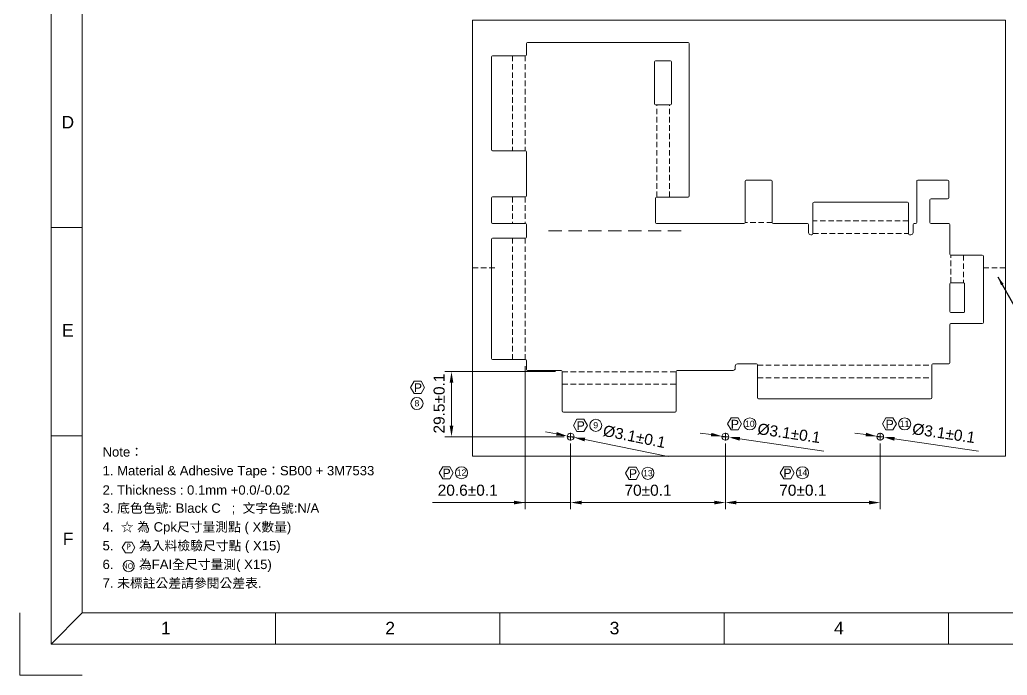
# Model space of a CAD drawing. Header units: inches. Extents: x 2178 to 3018, y 194 to 788.
# Drawn here: x 2178.1 to 2624.7, y 194.2 to 490.9 of the extents above; entities that cross this region are included whole.
import ezdxf
from ezdxf.enums import TextEntityAlignment as Align

# ---------------------------------------------------------------- set-up
doc = ezdxf.new("R2010")
doc.units = ezdxf.units.IN
doc.header["$LTSCALE"] = 5
doc.header["$MEASUREMENT"] = 0
doc.linetypes.add('DASH2', pattern=[0.75, 0.5, -0.25])
doc.linetypes.add('DOT_CENTER', pattern=[14, 12, -1, 0, -1])
doc.layers.get('0').update_dxf_attribs({"lineweight": 0})
doc.layers.get('Defpoints').update_dxf_attribs({"lineweight": 0})
doc.layers.add('1', color=7, linetype='Continuous', lineweight=0)
doc.layers.add('6.FRAME', color=7, linetype='Continuous', lineweight=0)
doc.styles.add('Arial Narrow', font='ARIALN.TTF')
doc.styles.add('ISOCP', font='mingliu.ttc')
doc.styles.get("Standard").update_dxf_attribs({"font": 'ARIALUNI.TTF', "height": 5})
doc.dimstyles.get("Standard").update_dxf_attribs({"dimtxt": 0.18, "dimasz": 0.18, "dimexe": 0.18, "dimexo": 0.0625, "dimgap": 0.09, "dimtad": 0, "dimtih": 1, "dimtoh": 1, "dimdec": 4, "dimzin": 0, "dimdsep": 46, "dimtxsty": 'Standard', "dimcen": 0.09, "dimadec": 0, "dimazin": 0, "dimtfac": 1, "dimtdec": 4, "dimtofl": 0, "dimtmove": 0, "dimatfit": 3, "dimfxl": 0, "dimtolj": 1, "dimtzin": 0, "dimarcsym": 0})
doc.dimstyles.new('複本 Standard', dxfattribs={"dimtxt": 4, "dimasz": 3.5, "dimexe": 2, "dimexo": 2, "dimgap": 1, "dimtad": 1, "dimdec": 1, "dimzin": 0, "dimdsep": 46, "dimtxsty": 'Standard', "dimcen": 0.09, "dimadec": 0, "dimazin": 0, "dimtfac": 1, "dimtdec": 1, "dimtix": 1, "dimtofl": 0, "dimtmove": 1, "dimatfit": 3, "dimfxl": 0, "dimtolj": 1, "dimtzin": 0, "dimarcsym": 0})

# ---------------------------------------------------------------- blocks, each defined once
blk = doc.blocks.new('A$C26A02E95')
at = {"linetype": 'Continuous', "flags": 128}
blk.add_lwpolyline([(6.79, 4.5), (5.56, 6.63), (3.09, 6.63), (1.86, 4.5), (3.09, 2.36), (5.56, 2.36)], close=True, dxfattribs=at)
at = {"color": 0, "linetype": 'Continuous', "style": 'ISOCP'}
blk.add_text('P', height=2.3, dxfattribs=at).set_placement((3.64, 3.69))
blk = doc.blocks.new('ITEM')
at = {"layer": '6.FRAME', "lineweight": 15}
blk.add_circle((0, 0), 2.34, dxfattribs=at)
at = {"layer": '6.FRAME', "lineweight": 15, "style": 'Arial Narrow'}
blk.add_attdef('99', text='', height=2.17, dxfattribs=at).set_placement((0.07, -1.07), align=Align.CENTER)
blk = doc.blocks.new('*D442')
at = {"color": 1}
for p, q in [((2406.65, 334.08), (2406.65, 269.37)), ((2427.25, 299.18), (2427.25, 269.37)), ((2406.65, 272.37), (2364.73, 272.37)), ((2401.65, 272.37), (2396.65, 272.37)), ((2406.65, 272.37), (2427.25, 272.37)), ((2432.25, 272.37), (2437.25, 272.37))]:
    blk.add_line(p, q, dxfattribs=at)
for points in [[(2401.65, 271.54), (2401.65, 273.21), (2406.65, 272.37)], [(2432.25, 273.21), (2432.25, 271.54), (2427.25, 272.37)]]:
    blk.add_solid(points, dxfattribs=at)
at = {"layer": 'Defpoints', "color": 0}
for p in [(2406.65, 337.08), (2427.25, 302.18), (2427.25, 272.37)]:
    blk.add_point(p, dxfattribs=at)
at = {"color": 7, "insert": (2380.69, 277.93), "char_height": 5, "attachment_point": 5}
blk.add_mtext('\\A1;20.6%%p0.1', dxfattribs=at)
blk = doc.blocks.new('*D443')
at = {"color": 1}
for p, q in [((2420.45, 331.68), (2370.37, 331.68)), ((2373.37, 326.68), (2373.37, 307.18)), ((2424.25, 302.18), (2370.37, 302.18))]:
    blk.add_line(p, q, dxfattribs=at)
for points in [[(2374.2, 326.68), (2372.54, 326.68), (2373.37, 331.68)], [(2372.54, 307.18), (2374.2, 307.18), (2373.37, 302.18)]]:
    blk.add_solid(points, dxfattribs=at)
at = {"layer": 'Defpoints', "color": 0}
for p in [(2423.45, 331.68), (2373.37, 302.18), (2427.25, 302.18)]:
    blk.add_point(p, dxfattribs=at)
at = {"color": 7, "insert": (2367.81, 317.18), "char_height": 5, "attachment_point": 5, "rotation": 90}
blk.add_mtext('\\A1;29.5%%p0.1', dxfattribs=at)
blk = doc.blocks.new('*D444')
at = {"color": 1}
for p, q in [((2427.25, 299.18), (2427.25, 269.37)), ((2497.25, 299.18), (2497.25, 269.37)), ((2432.25, 272.37), (2492.25, 272.37))]:
    blk.add_line(p, q, dxfattribs=at)
for points in [[(2432.25, 273.21), (2432.25, 271.54), (2427.25, 272.37)], [(2492.25, 271.54), (2492.25, 273.21), (2497.25, 272.37)]]:
    blk.add_solid(points, dxfattribs=at)
at = {"layer": 'Defpoints', "color": 0}
for p in [(2427.25, 302.18), (2497.25, 302.18), (2497.25, 272.37)]:
    blk.add_point(p, dxfattribs=at)
at = {"color": 7, "insert": (2462.25, 277.93), "char_height": 5, "attachment_point": 5}
blk.add_mtext('\\A1;70%%p0.1', dxfattribs=at)
blk = doc.blocks.new('*D445')
at = {"color": 1}
for p, q in [((2420.83, 303.47), (2415.93, 304.46)), ((2425.73, 302.48), (2428.77, 301.87)), ((2433.67, 300.88), (2471.32, 293.29))]:
    blk.add_line(p, q, dxfattribs=at)
for points in [[(2420.67, 302.65), (2421, 304.29), (2425.73, 302.48)], [(2433.84, 301.7), (2433.51, 300.06), (2428.77, 301.87)]]:
    blk.add_solid(points, dxfattribs=at)
at = {"layer": 'Defpoints', "color": 0}
for p in [(2425.73, 302.48), (2428.77, 301.87)]:
    blk.add_point(p, dxfattribs=at)
at = {"color": 7, "insert": (2456.07, 302.17), "char_height": 5, "attachment_point": 5, "rotation": 348.599}
blk.add_mtext('\\A1;%%c3.1%%p0.1', dxfattribs=at)
blk = doc.blocks.new('*D446')
at = {"color": 1}
for p, q in [((2490.77, 303.13), (2485.82, 303.85)), ((2495.72, 302.4), (2498.79, 301.95)), ((2503.73, 301.22), (2541.73, 295.65))]:
    blk.add_line(p, q, dxfattribs=at)
for points in [[(2490.65, 302.3), (2490.89, 303.95), (2495.72, 302.4)], [(2503.85, 302.05), (2503.61, 300.4), (2498.79, 301.95)]]:
    blk.add_solid(points, dxfattribs=at)
at = {"layer": 'Defpoints', "color": 0}
for p in [(2495.72, 302.4), (2498.79, 301.95)]:
    blk.add_point(p, dxfattribs=at)
at = {"color": 7, "insert": (2526.03, 303.71), "char_height": 5, "attachment_point": 5, "rotation": 351.6558}
blk.add_mtext('\\A1;%%c3.1%%p0.1', dxfattribs=at)
blk = doc.blocks.new('*D447')
at = {"color": 1}
for p, q in [((2560.77, 303.13), (2555.82, 303.85)), ((2565.72, 302.4), (2568.79, 301.95)), ((2573.73, 301.22), (2611.73, 295.65))]:
    blk.add_line(p, q, dxfattribs=at)
for points in [[(2560.65, 302.3), (2560.89, 303.95), (2565.72, 302.4)], [(2573.85, 302.05), (2573.61, 300.4), (2568.79, 301.95)]]:
    blk.add_solid(points, dxfattribs=at)
at = {"layer": 'Defpoints', "color": 0}
for p in [(2565.72, 302.4), (2568.79, 301.95)]:
    blk.add_point(p, dxfattribs=at)
at = {"color": 7, "insert": (2596.03, 303.71), "char_height": 5, "attachment_point": 5, "rotation": 351.6558}
blk.add_mtext('\\A1;%%c3.1%%p0.1', dxfattribs=at)
blk = doc.blocks.new('*D448')
at = {"color": 1}
for p, q in [((2497.25, 299.18), (2497.25, 269.37)), ((2567.25, 299.18), (2567.25, 269.37)), ((2502.25, 272.37), (2562.25, 272.37))]:
    blk.add_line(p, q, dxfattribs=at)
for points in [[(2502.25, 273.21), (2502.25, 271.54), (2497.25, 272.37)], [(2562.25, 271.54), (2562.25, 273.21), (2567.25, 272.37)]]:
    blk.add_solid(points, dxfattribs=at)
at = {"layer": 'Defpoints', "color": 0}
for p in [(2497.25, 302.18), (2567.25, 302.18), (2567.25, 272.37)]:
    blk.add_point(p, dxfattribs=at)
at = {"color": 7, "insert": (2532.25, 277.93), "char_height": 5, "attachment_point": 5}
blk.add_mtext('\\A1;70%%p0.1', dxfattribs=at)

msp = doc.modelspace()

# ---------------------------------------------------------------- linework, layer by layer
for p, q in [((2192.246, 774.053), (2192.246, 208.339)), ((2206.388, 759.91), (2206.388, 222.482)), ((2206.388, 396.92), (2192.246, 396.92)), ((2206.388, 302.644), (2192.246, 302.644)), ((2192.246, 208.339), (2206.388, 222.482)), ((2989.903, 222.482), (2206.388, 222.482)), ((2293.721, 222.482), (2293.721, 208.339)), ((2395.196, 222.482), (2395.196, 208.339)), ((2496.671, 222.482), (2496.671, 208.339)), ((2598.146, 222.482), (2598.146, 208.339)), ((3004.046, 208.339), (2192.246, 208.339))]:
    msp.add_line(p, q)
at = {"color": 7, "linetype": 'Continuous'}
for p, q in [((2382.921, 490.675), (2623.921, 490.675)), ((2382.921, 378.675), (2382.921, 490.675)), ((2623.921, 490.675), (2623.921, 378.675)), ((2407.251, 475.121), (2407.251, 480.175)), ((2407.751, 480.675), (2466.251, 480.675)), ((2466.251, 480.675), (2466.471, 480.675)), ((2466.471, 480.675), (2471.921, 480.675)), ((2471.921, 480.675), (2472.141, 480.675)), ((2480.421, 480.675), (2472.141, 480.675)), ((2480.921, 411.175), (2480.921, 480.175)), ((2391.421, 432.121), (2391.421, 474.121)), ((2391.921, 474.621), (2400.762, 474.621)), ((2400.982, 474.621), (2400.762, 474.621)), ((2400.982, 474.621), (2406.432, 474.621)), ((2406.651, 474.621), (2406.432, 474.621)), ((2406.651, 474.621), (2406.751, 474.621)), ((2465.201, 471.875), (2465.201, 452.875)), ((2466.251, 472.375), (2465.701, 472.375)), ((2466.471, 472.375), (2466.251, 472.375)), ((2471.921, 472.375), (2466.471, 472.375)), ((2472.141, 472.375), (2471.921, 472.375)), ((2472.401, 472.375), (2472.141, 472.375)), ((2472.901, 452.875), (2472.901, 471.875)), ((2465.701, 452.375), (2466.251, 452.375)), ((2466.251, 452.375), (2466.471, 452.375)), ((2466.471, 452.375), (2471.921, 452.375)), ((2471.921, 452.375), (2472.141, 452.375)), ((2472.141, 452.375), (2472.401, 452.375)), ((2400.762, 431.621), (2391.921, 431.621)), ((2400.982, 431.621), (2400.762, 431.621)), ((2406.432, 431.621), (2400.982, 431.621)), ((2406.651, 431.621), (2406.432, 431.621)), ((2406.651, 431.621), (2406.751, 431.621)), ((2407.251, 431.121), (2407.251, 411.244)), ((2506.151, 406.199), (2506.151, 417.865)), ((2506.651, 418.365), (2517.951, 418.365)), ((2518.451, 399.175), (2518.451, 417.865)), ((2583.751, 405.065), (2583.751, 417.865)), ((2597.751, 418.365), (2584.251, 418.365)), ((2598.251, 410.365), (2598.251, 417.865)), ((2391.421, 410.244), (2391.421, 399.244)), ((2400.762, 410.744), (2391.921, 410.744)), ((2400.982, 410.744), (2400.762, 410.744)), ((2406.432, 410.744), (2400.982, 410.744)), ((2406.651, 410.744), (2406.432, 410.744)), ((2406.751, 410.744), (2406.651, 410.744)), ((2465.651, 399.175), (2465.651, 410.175)), ((2466.251, 410.675), (2466.151, 410.675)), ((2466.471, 410.675), (2466.251, 410.675)), ((2471.921, 410.675), (2466.471, 410.675)), ((2472.141, 410.675), (2471.921, 410.675)), ((2472.141, 410.675), (2480.421, 410.675)), ((2536.851, 400.065), (2536.851, 407.865)), ((2537.351, 408.365), (2579.551, 408.365)), ((2580.051, 400.065), (2580.051, 407.865)), ((2589.751, 405.065), (2589.751, 409.365)), ((2590.251, 409.865), (2597.751, 409.865)), ((2506.151, 405.68), (2506.151, 406.199)), ((2506.151, 399.175), (2506.151, 405.68)), ((2583.751, 404.845), (2583.751, 405.065)), ((2583.751, 399.395), (2583.751, 404.845)), ((2589.751, 404.845), (2589.751, 405.065)), ((2589.751, 404.845), (2589.751, 399.395)), ((2391.921, 398.744), (2400.762, 398.744)), ((2400.982, 398.744), (2400.762, 398.744)), ((2406.432, 398.744), (2400.982, 398.744)), ((2406.651, 398.744), (2406.432, 398.744)), ((2406.651, 398.744), (2406.751, 398.744)), ((2407.251, 392.575), (2407.251, 398.244)), ((2505.651, 398.675), (2466.151, 398.675)), ((2534.351, 398.675), (2518.951, 398.675)), ((2534.851, 398.175), (2534.851, 394.575)), ((2536.851, 399.845), (2536.851, 400.065)), ((2536.851, 394.395), (2536.851, 399.845)), ((2580.051, 399.845), (2580.051, 400.065)), ((2580.051, 399.845), (2580.051, 394.395)), ((2582.151, 398.175), (2582.151, 394.575)), ((2583.251, 398.675), (2582.651, 398.675)), ((2583.751, 399.175), (2583.751, 399.395)), ((2589.751, 399.395), (2589.751, 399.175)), ((2590.251, 398.675), (2598.251, 398.675)), ((2598.751, 384.875), (2598.751, 398.175)), ((2536.351, 393.575), (2535.851, 393.575)), ((2536.851, 394.395), (2536.851, 394.175)), ((2536.851, 394.175), (2536.851, 394.075)), ((2580.051, 394.395), (2580.051, 394.175)), ((2580.051, 394.075), (2580.051, 394.175)), ((2581.151, 393.575), (2580.551, 393.575)), ((2391.421, 391.575), (2391.421, 337.575)), ((2400.762, 392.075), (2391.921, 392.075)), ((2400.982, 392.075), (2400.762, 392.075)), ((2406.432, 392.075), (2400.982, 392.075)), ((2406.651, 392.075), (2406.432, 392.075)), ((2406.751, 392.075), (2406.651, 392.075)), ((2599.251, 384.375), (2599.471, 384.375)), ((2599.471, 384.375), (2604.921, 384.375)), ((2605.141, 384.375), (2604.921, 384.375)), ((2605.141, 384.375), (2613.421, 384.375)), ((2613.921, 353.875), (2613.921, 383.875)), ((2382.921, 293.365), (2382.921, 378.675)), ((2623.921, 378.675), (2623.921, 293.365)), ((2598.751, 371.375), (2598.751, 358.875)), ((2599.471, 371.875), (2599.251, 371.875)), ((2603.171, 371.875), (2599.471, 371.875)), ((2603.171, 371.875), (2603.171, 371.865)), ((2604.921, 371.875), (2603.171, 371.875)), ((2604.921, 371.865), (2603.171, 371.865)), ((2604.921, 371.875), (2604.921, 371.865)), ((2605.441, 358.875), (2605.441, 371.375)), ((2599.251, 358.375), (2599.471, 358.375)), ((2603.171, 358.375), (2599.471, 358.375)), ((2603.171, 358.386), (2603.171, 358.375)), ((2604.921, 358.386), (2603.171, 358.386)), ((2604.921, 358.375), (2603.171, 358.375)), ((2604.921, 358.386), (2604.921, 358.375)), ((2598.751, 335.675), (2598.751, 352.875)), ((2599.251, 353.375), (2599.471, 353.375)), ((2599.471, 353.375), (2604.921, 353.375)), ((2605.141, 353.375), (2604.921, 353.375)), ((2605.141, 353.375), (2613.421, 353.375)), ((2391.921, 337.075), (2400.762, 337.075)), ((2400.982, 337.075), (2400.762, 337.075)), ((2406.432, 337.075), (2400.982, 337.075)), ((2406.651, 337.075), (2406.432, 337.075)), ((2406.751, 337.075), (2406.651, 337.075)), ((2407.251, 332.675), (2407.251, 336.575)), ((2511.251, 335.175), (2502.701, 335.175)), ((2598.251, 335.175), (2591.051, 335.175)), ((2422.951, 332.175), (2407.751, 332.175)), ((2423.451, 331.575), (2423.451, 331.675)), ((2423.451, 331.575), (2423.451, 331.355)), ((2423.451, 325.905), (2423.451, 331.355)), ((2474.951, 331.675), (2474.951, 331.575)), ((2474.951, 331.575), (2474.951, 331.355)), ((2474.951, 331.355), (2474.951, 325.905)), ((2500.701, 332.175), (2475.451, 332.175)), ((2501.701, 334.175), (2501.701, 333.175)), ((2511.751, 334.575), (2511.751, 334.675)), ((2511.751, 334.575), (2511.751, 334.355)), ((2511.751, 328.905), (2511.751, 334.355)), ((2590.551, 334.675), (2590.551, 334.575)), ((2590.551, 334.575), (2590.551, 334.355)), ((2590.551, 334.355), (2590.551, 328.905)), ((2511.751, 328.905), (2511.751, 328.686)), ((2511.751, 328.686), (2511.751, 319.865)), ((2590.551, 328.905), (2590.551, 328.686)), ((2590.551, 319.865), (2590.551, 328.686)), ((2423.451, 325.905), (2423.451, 325.686)), ((2423.451, 313.865), (2423.451, 325.686)), ((2474.951, 325.905), (2474.951, 325.686)), ((2474.951, 313.865), (2474.951, 325.686)), ((2512.251, 319.365), (2590.051, 319.365)), ((2474.451, 313.365), (2423.951, 313.365)), ((2623.921, 293.365), (2382.921, 293.365))]:
    msp.add_line(p, q, dxfattribs=at)
at = {"color": 124, "linetype": 'DASH2'}
for p, q in [((2400.982, 474.621), (2400.982, 431.621)), ((2406.651, 474.621), (2406.651, 431.621)), ((2466.251, 410.675), (2466.251, 452.375)), ((2471.921, 410.675), (2471.921, 452.375)), ((2400.982, 410.744), (2400.982, 398.744)), ((2406.651, 410.744), (2406.651, 398.744)), ((2518.451, 399.175), (2506.151, 399.175)), ((2580.051, 399.845), (2536.851, 399.845)), ((2536.851, 394.175), (2580.051, 394.175)), ((2400.982, 392.075), (2400.982, 337.075)), ((2406.651, 392.075), (2406.651, 337.075)), ((2599.251, 371.875), (2599.251, 384.375)), ((2604.921, 384.375), (2604.921, 371.875)), ((2423.451, 331.575), (2474.951, 331.575)), ((2511.751, 334.575), (2590.551, 334.575)), ((2511.751, 328.905), (2590.551, 328.905)), ((2423.451, 325.905), (2474.951, 325.905))]:
    msp.add_line(p, q, dxfattribs=at)
at = {"color": 124}
for p, q in [((2417.251, 395.41), (2423.251, 395.41)), ((2426.251, 395.41), (2432.251, 395.41)), ((2435.251, 395.41), (2441.251, 395.41)), ((2444.251, 395.41), (2450.251, 395.41)), ((2453.251, 395.41), (2459.251, 395.41)), ((2462.251, 395.41), (2468.251, 395.41)), ((2471.251, 395.41), (2477.251, 395.41))]:
    msp.add_line(p, q, dxfattribs=at)
at = {"color": 6, "linetype": 'DASH2'}
for p, q in [((2392.921, 378.675), (2382.921, 378.675)), ((2623.921, 378.675), (2613.921, 378.675))]:
    msp.add_line(p, q, dxfattribs=at)
for points in [[(2361.194, 324.521), (2359.612, 327.26), (2356.449, 327.26), (2354.867, 324.521), (2356.449, 321.781), (2359.612, 321.781)], [(2434.844, 307.318), (2433.262, 310.057), (2430.099, 310.057), (2428.517, 307.318), (2430.099, 304.578), (2433.262, 304.578)], [(2504.555, 307.974), (2502.973, 310.714), (2499.81, 310.714), (2498.228, 307.974), (2499.81, 305.234), (2502.973, 305.234)], [(2574.555, 307.974), (2572.973, 310.714), (2569.81, 310.714), (2568.228, 307.974), (2569.81, 305.234), (2572.973, 305.234)], [(2374.172, 285.881), (2372.59, 288.621), (2369.426, 288.621), (2367.845, 285.881), (2369.426, 283.141), (2372.59, 283.141)], [(2458.447, 285.629), (2456.865, 288.369), (2453.702, 288.369), (2452.12, 285.629), (2453.702, 282.889), (2456.865, 282.889)], [(2528.361, 285.881), (2526.779, 288.621), (2523.616, 288.621), (2522.034, 285.881), (2523.616, 283.141), (2526.779, 283.141)]]:
    msp.add_lwpolyline(points, close=True)
at = {"color": 7, "linetype": 'Continuous'}
for centre, radius, start, end in [((2407.751, 480.175), 0.5, 90, 180), ((2480.421, 480.175), 0.5, 0, 90), ((2391.921, 474.121), 0.5, 90, 180), ((2406.751, 475.121), 0.5, 270, 0), ((2465.701, 471.875), 0.5, 90, 180), ((2472.401, 471.875), 0.5, 0, 90), ((2465.701, 452.875), 0.5, 180, 270), ((2472.401, 452.875), 0.5, 270, 0), ((2391.921, 432.121), 0.5, 180, 270), ((2406.751, 431.121), 0.5, 0, 90), ((2506.651, 417.865), 0.5, 90, 180), ((2517.951, 417.865), 0.5, 0, 90), ((2584.251, 417.865), 0.5, 90, 180), ((2597.751, 417.865), 0.5, 0, 90), ((2406.751, 411.244), 0.5, 270, 0), ((2480.421, 411.175), 0.5, 270, 0), ((2391.921, 410.244), 0.5, 90, 180), ((2466.151, 410.175), 0.5, 90, 180), ((2537.351, 407.865), 0.5, 90, 180), ((2579.551, 407.865), 0.5, 0, 90), ((2590.251, 409.365), 0.5, 90, 180), ((2597.751, 410.365), 0.5, 270, 0), ((2391.921, 399.244), 0.5, 180, 270), ((2406.751, 398.244), 0.5, 0, 90), ((2466.151, 399.175), 0.5, 180, 270), ((2505.651, 399.175), 0.5, 270, 0), ((2518.951, 399.175), 0.5, 180, 270), ((2534.351, 398.175), 0.5, 0, 90), ((2582.651, 398.175), 0.5, 90, 180), ((2583.251, 399.175), 0.5, 270, 0), ((2590.251, 399.175), 0.5, 180, 270), ((2598.251, 398.175), 0.5, 0, 90), ((2535.851, 394.575), 1, 180, 270), ((2536.351, 394.075), 0.5, 270, 0), ((2580.551, 394.075), 0.5, 180, 270), ((2581.151, 394.575), 1, 270, 0), ((2391.921, 391.575), 0.5, 90, 180), ((2406.751, 392.575), 0.5, 270, 0), ((2599.251, 384.875), 0.5, 180, 270), ((2613.421, 383.875), 0.5, 0, 90), ((2599.251, 371.375), 0.5, 90, 180), ((2604.941, 371.375), 0.5, 0, 66.42184), ((2599.251, 358.875), 0.5, 180, 270), ((2604.941, 358.875), 0.5, 293.57816, 0), ((2599.251, 352.875), 0.5, 90, 180), ((2613.421, 353.875), 0.5, 270, 0), ((2391.921, 337.575), 0.5, 180, 270), ((2406.751, 336.575), 0.5, 0, 90), ((2502.701, 334.175), 1, 90, 180), ((2511.251, 334.675), 0.5, 0, 90), ((2591.051, 334.675), 0.5, 90, 180), ((2598.251, 335.675), 0.5, 270, 0), ((2407.751, 332.675), 0.5, 180, 270), ((2422.951, 331.675), 0.5, 0, 90), ((2475.451, 331.675), 0.5, 90, 180), ((2500.701, 333.175), 1, 270, 0), ((2512.251, 319.865), 0.5, 180, 270), ((2590.051, 319.865), 0.5, 270, 0), ((2423.951, 313.865), 0.5, 180, 270), ((2474.451, 313.865), 0.5, 270, 0), ((2427.251, 302.175), 1.55, 0, 180), ((2497.251, 302.175), 1.55, 0, 180), ((2567.251, 302.175), 1.55, 0, 180), ((2427.251, 302.175), 1.55, 180, 0), ((2497.251, 302.175), 1.55, 180, 0), ((2567.251, 302.175), 1.55, 180, 0)]:
    msp.add_arc(centre, radius, start, end, dxfattribs=at)
for points in [[(2604.921, 371.875), (2604.953, 371.875), (2604.977, 371.875), (2605.006, 371.874), (2605.033, 371.872), (2605.061, 371.867), (2605.088, 371.859), (2605.115, 371.848), (2605.141, 371.834)], [(2604.921, 371.865), (2604.954, 371.865), (2604.978, 371.864), (2605.008, 371.861), (2605.034, 371.858), (2605.09, 371.848), (2605.141, 371.834)], [(2605.141, 358.417), (2605.09, 358.403), (2605.034, 358.393), (2605.008, 358.39), (2604.978, 358.387), (2604.954, 358.386), (2604.921, 358.386)], [(2605.141, 358.417), (2605.115, 358.403), (2605.088, 358.392), (2605.061, 358.384), (2605.033, 358.379), (2605.006, 358.377), (2604.977, 358.376), (2604.953, 358.375), (2604.921, 358.375)]]:
    msp.add_spline(points, degree=3, dxfattribs=at)
at = {"layer": '1', "color": 30, "linetype": 'DOT_CENTER'}
for p, q in [((2427.251, 303.88), (2427.251, 300.47)), ((2497.251, 303.88), (2497.251, 300.47)), ((2567.251, 303.88), (2567.251, 300.47)), ((2428.956, 302.175), (2425.546, 302.175)), ((2498.956, 302.175), (2495.546, 302.175)), ((2568.956, 302.175), (2565.546, 302.175))]:
    msp.add_line(p, q, dxfattribs=at)
at = {"layer": 'Defpoints'}
for q in [(2178.103, 222.482), (2206.388, 194.196)]:
    msp.add_line((2178.103, 194.196), q, dxfattribs=at)

# ---------------------------------------------------------------- block references
ref = msp.add_blockref('ITEM', (2357.747, 317.245), dxfattribs=dict(xscale=1.171284721668329, yscale=1.171284721667133, zscale=1.171284721667231))
ref.add_attrib('99', '8', dxfattribs={"layer": '6.FRAME', "lineweight": 15, "height": 2.806}).set_placement((2357.726, 315.911), align=Align.CENTER)
ref = msp.add_blockref('ITEM', (2438.602, 307.318), dxfattribs=dict(xscale=1.171284721668329, yscale=1.171284721667133, zscale=1.171284721667231))
ref.add_attrib('99', '9', dxfattribs={"layer": '6.FRAME', "lineweight": 15, "height": 2.806}).set_placement((2438.581, 305.983), align=Align.CENTER)
ref = msp.add_blockref('ITEM', (2508.312, 307.974), dxfattribs=dict(xscale=1.171284721668329, yscale=1.171284721667133, zscale=1.171284721667231))
ref.add_attrib('99', '10', dxfattribs={"layer": '6.FRAME', "lineweight": 15, "height": 2.8057}).set_placement((2508.292, 306.639), align=Align.CENTER)
ref = msp.add_blockref('ITEM', (2578.312, 307.974), dxfattribs=dict(xscale=1.171284721668329, yscale=1.171284721667133, zscale=1.171284721667231))
ref.add_attrib('99', '11', dxfattribs={"layer": '6.FRAME', "lineweight": 15, "height": 2.8057}).set_placement((2578.292, 306.639), align=Align.CENTER)
ref = msp.add_blockref('ITEM', (2377.929, 285.881), dxfattribs=dict(xscale=1.171284721668329, yscale=1.171284721667133, zscale=1.171284721667231))
ref.add_attrib('99', '12', dxfattribs={"layer": '6.FRAME', "lineweight": 15, "height": 2.8057}).set_placement((2377.909, 284.546), align=Align.CENTER)
ref = msp.add_blockref('ITEM', (2462.204, 285.629), dxfattribs=dict(xscale=1.171284721668329, yscale=1.171284721667133, zscale=1.171284721667231))
ref.add_attrib('99', '13', dxfattribs={"layer": '6.FRAME', "lineweight": 15, "height": 2.8057}).set_placement((2462.184, 284.294), align=Align.CENTER)
ref = msp.add_blockref('ITEM', (2532.119, 285.881), dxfattribs=dict(xscale=1.171284721668329, yscale=1.171284721667133, zscale=1.171284721667231))
ref.add_attrib('99', '14', dxfattribs={"layer": '6.FRAME', "lineweight": 15, "height": 2.8057}).set_placement((2532.098, 284.546), align=Align.CENTER)
at = {"linetype": 'Continuous', "xscale": 1.158747674298993, "yscale": 1.158747674298993, "zscale": 1.158747674298993}
msp.add_blockref('A$C26A02E95', (2222.312, 246.824), dxfattribs=at)
at = {"xscale": 1.089, "yscale": 1.089, "zscale": 1.089}
msp.add_blockref('ITEM', (2227.369, 243.618), dxfattribs=at).add_auto_attribs({'99': 'NO.'})

# ---------------------------------------------------------------- texts
at = {"color": 0}
for p in [(2356.336, 322.413), (2429.986, 305.21), (2499.697, 305.866), (2569.697, 305.866), (2369.314, 283.773), (2453.589, 283.522), (2523.503, 283.773)]:
    msp.add_text('P', height=3.963, dxfattribs=at).set_placement(p)
at = {"attachment_point": 1}
for s, insert, char_height, width in [('{D}', (2196.969, 447.397), 5.6571, 5.1102), ('{E}', (2197.192, 353.175), 5.6571, 5.1102), ('{Note：}', (2215.549, 297.43), 4.2429, 118.48846), ('{1. Material & Adhesive Tape：SB00 + 3M7533}', (2215.549, 288.944), 4.24286, 194.89879), ('{2. Thickness : 0.1mm +0.0/-0.02}', (2215.549, 280.176), 4.24286, 184.89971), ('{3. 底色色號: Black C   ;  文字色號:N/A}', (2215.549, 271.973), 4.24286, 225.61131), ('{4.  ☆ 為 Cpk尺寸量測點 ( X數量)}', (2215.549, 263.487), 4.24286, 118.48846), ('{F}', (2197.546, 258.789), 5.6571, 5.1102), ('{5.       為入料檢驗尺寸點 ( X15)}', (2215.549, 255.002), 4.24286, 357.10196), ('{6.       為FAI全尺寸量測( X15)}', (2215.549, 246.516), 4.24286, 118.48846), ('{7. 未標註公差請參閱公差表.}', (2215.549, 238.03), 4.24286, 118.48846), ('{1}', (2241.946, 218.385), 5.6571, 5.1102), ('{2}', (2343.421, 218.385), 5.6571, 5.1102), ('{3}', (2444.896, 218.385), 5.6571, 5.1102), ('{4}', (2546.371, 218.385), 5.6571, 5.1102)]:
    msp.add_mtext(s, dxfattribs=dict(at, insert=insert, char_height=char_height, width=width))

# ---------------------------------------------------------------- dimensions: what is measured, and where the dimension line sits
dim = msp.add_linear_dim(base=(2427.251, 272.374), p1=(2406.651, 337.075), p2=(2427.251, 302.175), dimstyle='Standard', override={"dimtxt": 4, "dimasz": 5, "dimexe": 3, "dimexo": 3, "dimgap": 3, "dimtad": 3, "dimtih": 0, "dimtoh": 0, "dimdec": 2, "dimzin": 8, "dimcen": 0, "dimclrd": 1, "dimclre": 1, "dimclrt": 7, "dimtol": 1, "dimlim": 0, "dimtp": 0.1, "dimtm": 0.1, "dimtdec": 2, "dimtofl": 1, "dimatfit": 0, "dimtzin": 8, "dimlwd": 65535, "dimlwe": 65535})
dim.commit()
dim.dimension.update_dxf_attribs({"geometry": '*D442', "text_midpoint": (2380.688, 272.374), "dimtype": 160})
dim = msp.add_linear_dim(base=(2373.369, 302.175), p1=(2423.451, 331.675), p2=(2427.251, 302.175), angle=90, dimstyle='Standard', override={"dimtxt": 4, "dimasz": 5, "dimexe": 3, "dimexo": 3, "dimgap": 3, "dimtad": 3, "dimtih": 0, "dimtoh": 0, "dimdec": 2, "dimzin": 8, "dimcen": 0, "dimclrd": 1, "dimclre": 1, "dimclrt": 7, "dimtol": 1, "dimlim": 0, "dimtp": 0.1, "dimtm": 0.1, "dimtdec": 2, "dimtofl": 1, "dimatfit": 0, "dimtzin": 8, "dimlwd": 65535, "dimlwe": 65535})
dim.commit()
dim.dimension.update_dxf_attribs({"geometry": '*D443', "text_midpoint": (2373.369, 317.175), "dimtype": 160})
for p1, p2, picture, middle in [((2425.732, 302.482), (2428.771, 301.869), '*D445', (2454.945, 296.591)), ((2495.718, 302.4), (2498.785, 301.95), '*D446', (2525.204, 298.076)), ((2565.718, 302.4), (2568.785, 301.95), '*D447', (2595.204, 298.076))]:
    dim = msp.add_diameter_dim_2p(p1=p1, p2=p2, dimstyle='Standard', override={"dimtxt": 4, "dimasz": 5, "dimexe": 3, "dimexo": 3, "dimgap": 3, "dimtad": 3, "dimtih": 0, "dimtoh": 0, "dimdec": 2, "dimzin": 8, "dimcen": 0, "dimclrd": 1, "dimclre": 256, "dimclrt": 7, "dimtol": 1, "dimlim": 0, "dimtp": 0.1, "dimtm": 0.1, "dimtdec": 2, "dimtofl": 1, "dimatfit": 0, "dimtzin": 8, "dimlwd": 65535, "dimlwe": 65535})
    dim.commit()
    dim.dimension.update_dxf_attribs({"geometry": picture, "text_midpoint": middle, "dimtype": 163})
for base, p1, p2, picture, middle in [((2497.251, 272.374), (2427.251, 302.175), (2497.251, 302.175), '*D444', (2462.251, 277.929)), ((2567.251, 272.374), (2497.251, 302.175), (2567.251, 302.175), '*D448', (2532.251, 277.929))]:
    dim = msp.add_linear_dim(base=base, p1=p1, p2=p2, dimstyle='Standard', override={"dimtxt": 4, "dimasz": 5, "dimexe": 3, "dimexo": 3, "dimgap": 3, "dimtad": 3, "dimtih": 0, "dimtoh": 0, "dimdec": 2, "dimzin": 8, "dimcen": 0, "dimclrd": 1, "dimclre": 1, "dimclrt": 7, "dimtol": 1, "dimlim": 0, "dimtp": 0.1, "dimtm": 0.1, "dimtdec": 2, "dimtofl": 1, "dimatfit": 0, "dimtzin": 8, "dimlwd": 65535, "dimlwe": 65535})
    dim.commit()
    dim.dimension.update_dxf_attribs({"geometry": picture, "text_midpoint": middle})

# ---------------------------------------------------------------- leaders
at = {"lineweight": 0}
msp.add_leader([(2620.527, 374.537), (2628.446, 360.315)], dimstyle='複本 Standard', override={"dimasz": 4, "dimtih": 1, "dimtoh": 1, "dimdec": 2, "dimzin": 8, "dimclrt": 7, "dimtp": 0.1, "dimtm": 0.1}, dxfattribs=at)

doc.saveas('drawing.dxf')
